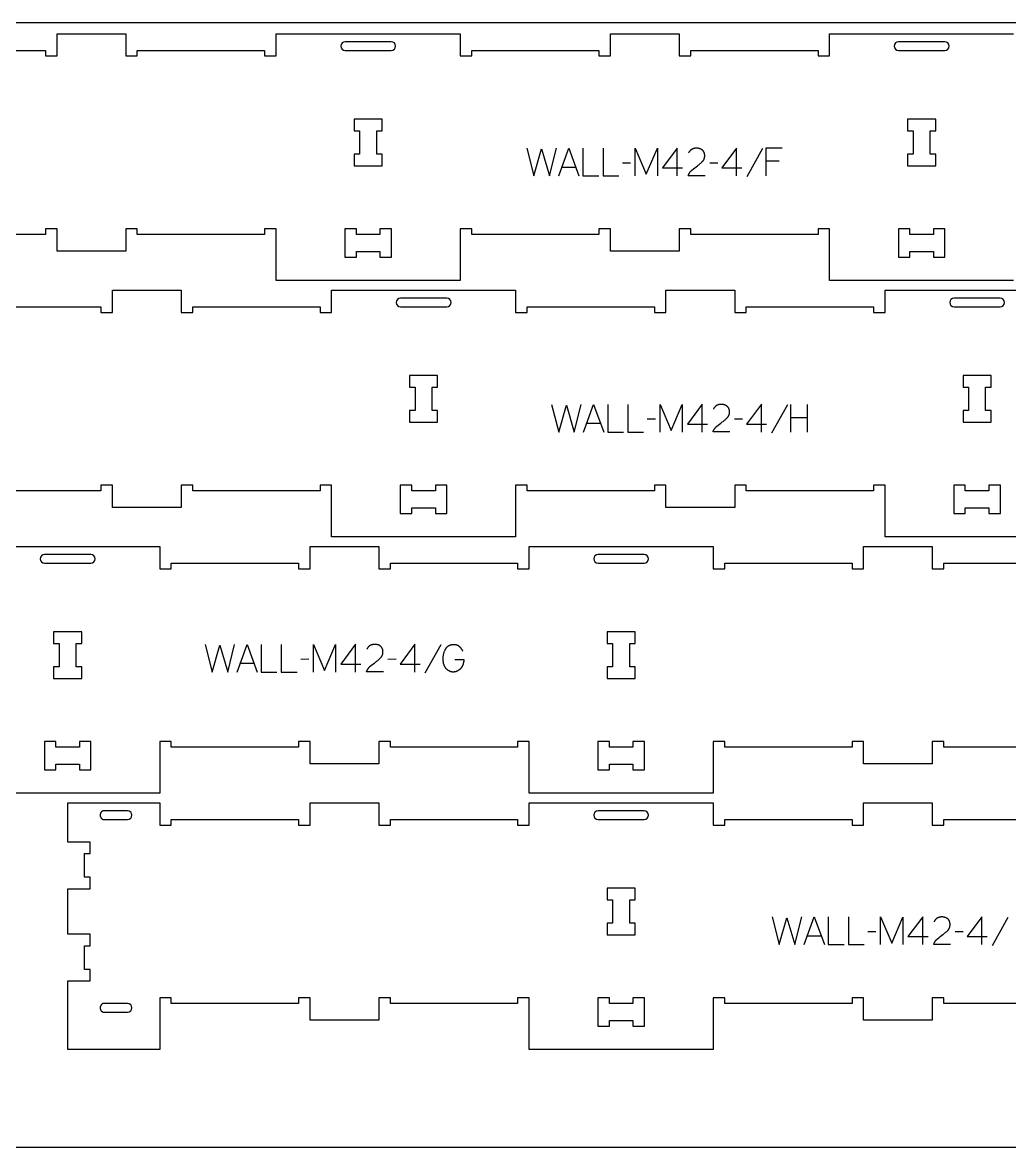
# Model space of a CAD drawing. Extents: x 0 to 4485, y 0 to 10771.
# Drawn here: x 1109 to 2178, y 3029 to 4249 of the extents above; entities that cross this region are included whole.
import ezdxf

# ---------------------------------------------------------------- set-up
doc = ezdxf.new("R2010")
doc.units = 0
for name, color, linetype in [('0_SHEET_SPRUCEPLY_2440X122', 1, 'CONTINUOUS'), ('1_ANYTOOL_1MMDEEP_LABELS_S', 2, 'CONTINUOUS'), ('3_ANYTOOL_CUTTHROUGH_INSID', 4, 'CONTINUOUS'), ('4_ANYTOOL_CUTTHROUGH_OUTSI', 5, 'CONTINUOUS')]:
    doc.layers.add(name, color=color, linetype=linetype)

msp = doc.modelspace()

# ---------------------------------------------------------------- linework, layer by layer
at = {"layer": '0_SHEET_SPRUCEPLY_2440X122'}
msp.add_lwpolyline([(2707.5, 4249.4), (2707.5, 3029.4), (267.5, 3029.4), (267.5, 4249.4)], close=True, dxfattribs=at)
at = {"layer": '1_ANYTOOL_1MMDEEP_LABELS_S', "color": 2}
for points in [[(1655.2, 4113.2), (1662.9, 4083.2), (1671.3, 4112.3), (1679.8, 4083.2), (1687.3, 4113.2)], [(1689.9, 4083.2), (1700.8, 4113.2), (1711.8, 4083.2)], [(1716.1, 4113.2), (1716.1, 4083.2), (1733.2, 4083.2)], [(1737.9, 4113.2), (1737.9, 4083.2), (1755, 4083.2)], [(1772.8, 4083.2), (1772.8, 4113.2), (1784.8, 4084.8), (1796.8, 4113), (1796.8, 4083.2)], [(1818.4, 4083.2), (1818.4, 4113.2), (1802.4, 4091.8)], [(1848.6, 4083.2), (1830.3, 4083.2), (1830.4, 4083.7), (1830.5, 4083.9), (1830.6, 4084.1), (1830.7, 4084.4), (1830.8, 4084.6), (1830.8, 4084.8), (1830.9, 4085), (1831, 4085.2), (1831.1, 4085.4), (1831.3, 4085.6), (1831.4, 4085.8), (1831.5, 4086), (1831.6, 4086.2), (1831.7, 4086.4), (1831.8, 4086.6), (1832, 4086.8), (1832.1, 4087), (1832.2, 4087.2), (1832.4, 4087.4), (1832.5, 4087.5), (1832.7, 4087.7), (1832.8, 4087.9), (1833, 4088.1), (1833.1, 4088.3), (1833.3, 4088.4), (1833.4, 4088.6), (1833.6, 4088.8), (1833.8, 4088.9), (1834, 4089.1), (1834.3, 4089.4), (1835.8, 4090.6), (1837.3, 4091.8), (1838.8, 4093), (1840.3, 4094.1), (1841.1, 4094.6), (1841.8, 4095.2), (1842.5, 4095.8), (1843.2, 4096.4), (1843.9, 4097), (1844.5, 4097.6), (1845.1, 4098.2), (1845.7, 4098.8), (1845.9, 4099), (1846, 4099.1), (1846.2, 4099.3), (1846.3, 4099.4), (1846.4, 4099.6), (1846.5, 4099.8), (1846.7, 4099.9), (1846.8, 4100.1), (1846.9, 4100.3), (1847, 4100.5), (1847.1, 4100.6), (1847.2, 4100.8), (1847.3, 4101), (1847.4, 4101.2), (1847.4, 4101.4), (1847.5, 4101.6), (1847.6, 4101.8), (1847.6, 4102), (1847.7, 4102.2), (1847.8, 4102.4), (1847.8, 4102.6), (1847.9, 4102.8), (1847.9, 4103), (1848, 4103.2), (1848, 4103.4), (1848, 4103.6), (1848, 4103.8), (1848.1, 4104), (1848.1, 4104.3), (1848.1, 4104.5), (1848.1, 4104.7), (1848.1, 4104.9), (1848.1, 4105.2), (1848.1, 4105.4), (1848.1, 4105.7), (1848.1, 4105.9), (1848, 4106.1), (1848, 4106.4), (1848, 4106.6), (1847.9, 4106.8), (1847.9, 4107), (1847.9, 4107.3), (1847.8, 4107.5), (1847.7, 4107.7), (1847.7, 4107.9), (1847.6, 4108.1), (1847.5, 4108.3), (1847.5, 4108.5), (1847.4, 4108.7), (1847.3, 4108.8), (1847.2, 4109), (1847.1, 4109.2), (1847, 4109.4), (1846.9, 4109.6), (1846.8, 4109.7), (1846.7, 4109.9), (1846.6, 4110), (1846.4, 4110.2), (1846.3, 4110.3), (1846.2, 4110.5), (1846, 4110.6), (1845.9, 4110.8), (1845.7, 4110.9), (1845.6, 4111.1), (1845.4, 4111.2), (1845.2, 4111.3), (1845.1, 4111.4), (1844.9, 4111.5), (1844.7, 4111.7), (1844.6, 4111.8), (1844.4, 4111.9), (1844.2, 4112), (1844, 4112.1), (1843.9, 4112.2), (1843.7, 4112.2), (1843.5, 4112.3), (1843.3, 4112.4), (1843.1, 4112.5), (1842.9, 4112.6), (1842.7, 4112.6), (1842.5, 4112.7), (1842.3, 4112.8), (1842.1, 4112.8), (1841.9, 4112.9), (1841.7, 4112.9), (1841.5, 4112.9), (1841.2, 4113), (1841, 4113), (1840.8, 4113.1), (1840.6, 4113.1), (1840.4, 4113.1), (1840.1, 4113.1), (1839.9, 4113.1), (1839.7, 4113.1), (1839.2, 4113.2), (1838.8, 4113.1), (1838.5, 4113.1), (1838.1, 4113.1), (1837.8, 4113.1), (1837.4, 4113), (1837.1, 4113), (1836.8, 4112.9), (1836.4, 4112.8), (1836.1, 4112.7), (1836, 4112.7), (1835.8, 4112.7), (1835.7, 4112.6), (1835.5, 4112.6), (1835.4, 4112.5), (1835.2, 4112.4), (1835.1, 4112.4), (1834.9, 4112.3), (1834.8, 4112.2), (1834.6, 4112.2), (1834.5, 4112.1), (1834.4, 4112), (1834.2, 4112), (1834.1, 4111.9), (1834, 4111.8), (1833.8, 4111.7), (1833.7, 4111.6), (1833.6, 4111.5), (1833.5, 4111.4), (1833.3, 4111.4), (1833.2, 4111.3), (1833.1, 4111.2), (1833, 4111.1), (1832.9, 4111), (1832.7, 4110.9), (1832.6, 4110.7), (1832.5, 4110.6), (1832.4, 4110.5), (1832.3, 4110.4), (1832.2, 4110.3), (1832.1, 4110.2), (1832, 4110), (1831.8, 4109.8), (1831.6, 4109.5), (1831.4, 4109.2), (1831.2, 4109), (1831, 4108.7), (1830.9, 4108.4), (1830.7, 4108.1)], [(1882.6, 4083.2), (1882.6, 4113.2), (1866.6, 4091.8)], [(1910.8, 4112.7), (1893.6, 4081.9)], [(1932, 4113.2), (1914.4, 4113.2), (1914.4, 4083.2)], [(1693.3, 4092.7), (1708.3, 4092.7)], [(1767.7, 4097), (1758.9, 4097)], [(1802.4, 4091.8), (1824.1, 4091.8)], [(1862.3, 4097), (1853.5, 4097)], [(1866.6, 4091.8), (1888.3, 4091.8)], [(1928.8, 4099.2), (1914.4, 4099.2)], [(1682.1, 3835.3), (1689.8, 3805.3), (1698.2, 3834.4), (1706.7, 3805.3), (1714.2, 3835.3)], [(1716.8, 3805.3), (1727.7, 3835.3), (1738.7, 3805.3)], [(1743, 3835.3), (1743, 3805.3), (1760.1, 3805.3)], [(1764.8, 3835.3), (1764.8, 3805.3), (1781.9, 3805.3)], [(1799.7, 3805.3), (1799.7, 3835.3), (1811.7, 3806.9), (1823.7, 3835.2), (1823.7, 3805.3)], [(1845.3, 3805.3), (1845.3, 3835.4), (1829.3, 3814)], [(1875.5, 3805.4), (1857.2, 3805.4), (1857.3, 3805.9), (1857.4, 3806.1), (1857.5, 3806.3), (1857.6, 3806.5), (1857.6, 3806.7), (1857.7, 3807), (1857.8, 3807.2), (1857.9, 3807.4), (1858, 3807.6), (1858.1, 3807.8), (1858.3, 3808), (1858.4, 3808.2), (1858.5, 3808.4), (1858.6, 3808.6), (1858.7, 3808.8), (1858.9, 3809), (1859, 3809.2), (1859.1, 3809.4), (1859.3, 3809.5), (1859.4, 3809.7), (1859.6, 3809.9), (1859.7, 3810.1), (1859.9, 3810.2), (1860, 3810.4), (1860.2, 3810.6), (1860.3, 3810.8), (1860.5, 3810.9), (1860.7, 3811.1), (1860.9, 3811.2), (1861.2, 3811.6), (1862.7, 3812.8), (1864.2, 3814), (1865.7, 3815.1), (1867.2, 3816.2), (1868, 3816.8), (1868.7, 3817.4), (1869.4, 3818), (1870.1, 3818.5), (1870.8, 3819.1), (1871.4, 3819.7), (1872, 3820.3), (1872.6, 3821), (1872.8, 3821.1), (1872.9, 3821.3), (1873.1, 3821.4), (1873.2, 3821.6), (1873.3, 3821.8), (1873.4, 3821.9), (1873.6, 3822.1), (1873.7, 3822.3), (1873.8, 3822.5), (1873.9, 3822.6), (1874, 3822.8), (1874.1, 3823), (1874.2, 3823.2), (1874.2, 3823.4), (1874.3, 3823.5), (1874.4, 3823.7), (1874.5, 3823.9), (1874.5, 3824.1), (1874.6, 3824.3), (1874.7, 3824.5), (1874.7, 3824.7), (1874.8, 3824.9), (1874.8, 3825.1), (1874.8, 3825.3), (1874.9, 3825.6), (1874.9, 3825.8), (1874.9, 3826), (1875, 3826.2), (1875, 3826.4), (1875, 3826.6), (1875, 3826.9), (1875, 3827.1), (1875, 3827.3), (1875, 3827.6), (1875, 3827.8), (1875, 3828.1), (1874.9, 3828.3), (1874.9, 3828.5), (1874.9, 3828.8), (1874.8, 3829), (1874.8, 3829.2), (1874.7, 3829.4), (1874.7, 3829.6), (1874.6, 3829.8), (1874.6, 3830), (1874.5, 3830.2), (1874.4, 3830.4), (1874.4, 3830.6), (1874.3, 3830.8), (1874.2, 3831), (1874.1, 3831.2), (1874, 3831.4), (1873.9, 3831.5), (1873.8, 3831.7), (1873.7, 3831.9), (1873.6, 3832.1), (1873.5, 3832.2), (1873.3, 3832.4), (1873.2, 3832.5), (1873.1, 3832.7), (1872.9, 3832.8), (1872.8, 3833), (1872.6, 3833.1), (1872.5, 3833.2), (1872.3, 3833.4), (1872.1, 3833.5), (1872, 3833.6), (1871.8, 3833.7), (1871.6, 3833.8), (1871.5, 3833.9), (1871.3, 3834), (1871.1, 3834.1), (1870.9, 3834.2), (1870.8, 3834.3), (1870.6, 3834.4), (1870.4, 3834.5), (1870.2, 3834.6), (1870, 3834.7), (1869.8, 3834.7), (1869.6, 3834.8), (1869.4, 3834.9), (1869.2, 3834.9), (1869, 3835), (1868.8, 3835), (1868.6, 3835.1), (1868.4, 3835.1), (1868.1, 3835.2), (1867.9, 3835.2), (1867.7, 3835.2), (1867.5, 3835.2), (1867.3, 3835.3), (1867, 3835.3), (1866.8, 3835.3), (1866.6, 3835.3), (1866.1, 3835.3), (1865.7, 3835.3), (1865.4, 3835.3), (1865, 3835.3), (1864.7, 3835.2), (1864.3, 3835.2), (1864, 3835.1), (1863.7, 3835.1), (1863.3, 3835), (1863, 3834.9), (1862.9, 3834.9), (1862.7, 3834.8), (1862.6, 3834.8), (1862.4, 3834.7), (1862.3, 3834.7), (1862.1, 3834.6), (1862, 3834.5), (1861.8, 3834.5), (1861.7, 3834.4), (1861.5, 3834.3), (1861.4, 3834.3), (1861.3, 3834.2), (1861.1, 3834.1), (1861, 3834), (1860.9, 3834), (1860.7, 3833.9), (1860.6, 3833.8), (1860.5, 3833.7), (1860.4, 3833.6), (1860.2, 3833.5), (1860.1, 3833.4), (1860, 3833.3), (1859.9, 3833.2), (1859.8, 3833.1), (1859.6, 3833), (1859.5, 3832.9), (1859.4, 3832.8), (1859.3, 3832.7), (1859.2, 3832.6), (1859.1, 3832.5), (1859, 3832.3), (1858.9, 3832.2), (1858.7, 3832), (1858.5, 3831.7), (1858.3, 3831.4), (1858.1, 3831.1), (1857.9, 3830.8), (1857.8, 3830.5), (1857.6, 3830.2)], [(1909.5, 3805.3), (1909.5, 3835.4), (1893.5, 3814)], [(1937.7, 3834.8), (1920.5, 3804.1)], [(1941.1, 3835.3), (1941.1, 3805.3)], [(1959.4, 3805.3), (1959.4, 3835.3)], [(1794.6, 3819.2), (1785.8, 3819.1)], [(1889.2, 3819.2), (1880.4, 3819.1)], [(1959.4, 3820.6), (1941.1, 3820.6)], [(1720.2, 3814.9), (1735.2, 3814.9)], [(1829.3, 3814), (1851, 3814)], [(1893.5, 3814), (1915.2, 3814)], [(1306.4, 3575), (1314.1, 3545), (1322.5, 3574.1), (1331, 3545), (1338.5, 3575)], [(1341.1, 3545), (1352, 3575), (1363, 3545)], [(1367.3, 3575), (1367.3, 3545), (1384.4, 3545)], [(1389.1, 3575), (1389.1, 3545), (1406.2, 3545)], [(1424, 3545), (1424, 3575), (1436, 3546.7), (1448, 3574.9), (1448, 3545)], [(1469.6, 3545), (1469.6, 3575.1), (1453.6, 3553.7)], [(1499.8, 3545.1), (1481.5, 3545.1), (1481.6, 3545.6), (1481.7, 3545.8), (1481.8, 3546), (1481.9, 3546.3), (1482, 3546.5), (1482.1, 3546.7), (1482.2, 3546.9), (1482.3, 3547.1), (1482.4, 3547.3), (1482.5, 3547.5), (1482.6, 3547.7), (1482.7, 3547.9), (1482.8, 3548.1), (1482.9, 3548.3), (1483.1, 3548.5), (1483.2, 3548.7), (1483.3, 3548.9), (1483.4, 3549.1), (1483.6, 3549.3), (1483.7, 3549.4), (1483.9, 3549.6), (1484, 3549.8), (1484.2, 3550), (1484.3, 3550.1), (1484.5, 3550.3), (1484.7, 3550.5), (1484.8, 3550.6), (1485, 3550.8), (1485.2, 3551), (1485.5, 3551.3), (1487, 3552.5), (1488.5, 3553.7), (1490, 3554.8), (1491.5, 3556), (1492.3, 3556.5), (1493, 3557.1), (1493.7, 3557.7), (1494.4, 3558.3), (1495.1, 3558.9), (1495.7, 3559.5), (1496.4, 3560.1), (1497, 3560.7), (1497.1, 3560.8), (1497.2, 3561), (1497.4, 3561.2), (1497.5, 3561.3), (1497.6, 3561.5), (1497.8, 3561.7), (1497.9, 3561.8), (1498, 3562), (1498.1, 3562.2), (1498.2, 3562.4), (1498.3, 3562.5), (1498.4, 3562.7), (1498.5, 3562.9), (1498.6, 3563.1), (1498.6, 3563.3), (1498.7, 3563.5), (1498.8, 3563.7), (1498.9, 3563.9), (1498.9, 3564), (1499, 3564.2), (1499, 3564.5), (1499.1, 3564.7), (1499.1, 3564.9), (1499.2, 3565.1), (1499.2, 3565.3), (1499.2, 3565.5), (1499.3, 3565.7), (1499.3, 3565.9), (1499.3, 3566.1), (1499.3, 3566.4), (1499.3, 3566.6), (1499.3, 3566.8), (1499.3, 3567.1), (1499.3, 3567.3), (1499.3, 3567.6), (1499.3, 3567.8), (1499.3, 3568), (1499.2, 3568.3), (1499.2, 3568.5), (1499.2, 3568.7), (1499.1, 3568.9), (1499.1, 3569.1), (1499, 3569.4), (1499, 3569.6), (1498.9, 3569.8), (1498.8, 3570), (1498.8, 3570.2), (1498.7, 3570.4), (1498.6, 3570.6), (1498.5, 3570.7), (1498.4, 3570.9), (1498.3, 3571.1), (1498.2, 3571.3), (1498.1, 3571.4), (1498, 3571.6), (1497.9, 3571.8), (1497.8, 3571.9), (1497.6, 3572.1), (1497.5, 3572.2), (1497.4, 3572.4), (1497.2, 3572.5), (1497.1, 3572.7), (1496.9, 3572.8), (1496.8, 3572.9), (1496.6, 3573.1), (1496.5, 3573.2), (1496.3, 3573.3), (1496.1, 3573.4), (1496, 3573.6), (1495.8, 3573.7), (1495.6, 3573.8), (1495.4, 3573.9), (1495.3, 3574), (1495.1, 3574.1), (1494.9, 3574.1), (1494.7, 3574.2), (1494.5, 3574.3), (1494.3, 3574.4), (1494.1, 3574.5), (1493.9, 3574.5), (1493.7, 3574.6), (1493.5, 3574.6), (1493.3, 3574.7), (1493.1, 3574.8), (1492.9, 3574.8), (1492.7, 3574.8), (1492.5, 3574.9), (1492.2, 3574.9), (1492, 3574.9), (1491.8, 3575), (1491.6, 3575), (1491.3, 3575), (1491.1, 3575), (1490.9, 3575), (1490.4, 3575), (1490, 3575), (1489.7, 3575), (1489.3, 3575), (1489, 3575), (1488.6, 3574.9), (1488.3, 3574.9), (1488, 3574.8), (1487.7, 3574.7), (1487.3, 3574.6), (1487.2, 3574.6), (1487, 3574.5), (1486.9, 3574.5), (1486.7, 3574.4), (1486.6, 3574.4), (1486.4, 3574.3), (1486.3, 3574.3), (1486.1, 3574.2), (1486, 3574.1), (1485.9, 3574.1), (1485.7, 3574), (1485.6, 3573.9), (1485.5, 3573.9), (1485.3, 3573.8), (1485.2, 3573.7), (1485.1, 3573.6), (1484.9, 3573.5), (1484.8, 3573.4), (1484.7, 3573.3), (1484.6, 3573.2), (1484.4, 3573.2), (1484.3, 3573.1), (1484.2, 3573), (1484.1, 3572.9), (1484, 3572.7), (1483.8, 3572.6), (1483.7, 3572.5), (1483.6, 3572.4), (1483.5, 3572.3), (1483.4, 3572.2), (1483.3, 3572.1), (1483.2, 3571.9), (1483, 3571.7), (1482.8, 3571.4), (1482.6, 3571.1), (1482.4, 3570.9), (1482.2, 3570.6), (1482.1, 3570.3), (1481.9, 3569.9)], [(1533.8, 3545), (1533.8, 3575.1), (1517.8, 3553.7)], [(1577.2, 3558.8), (1587, 3558.8), (1586.9, 3558), (1586.9, 3557.2), (1586.8, 3556.8), (1586.8, 3556.4), (1586.7, 3556), (1586.7, 3555.6), (1586.6, 3555.3), (1586.5, 3554.9), (1586.4, 3554.6), (1586.4, 3554.2), (1586.3, 3553.9), (1586.2, 3553.5), (1586.1, 3553.2), (1585.9, 3552.9), (1585.8, 3552.6), (1585.7, 3552.3), (1585.6, 3551.9), (1585.4, 3551.6), (1585.3, 3551.4), (1585.1, 3551.1), (1585, 3550.8), (1584.8, 3550.5), (1584.6, 3550.3), (1584.5, 3550), (1584.3, 3549.7), (1584.1, 3549.5), (1583.9, 3549.2), (1583.7, 3549), (1583.5, 3548.8), (1583.2, 3548.6), (1583, 3548.3), (1582.8, 3548.1), (1582.6, 3547.9), (1582.4, 3547.7), (1582.1, 3547.5), (1581.9, 3547.4), (1581.7, 3547.2), (1581.4, 3547), (1581.2, 3546.9), (1581, 3546.7), (1580.7, 3546.6), (1580.5, 3546.4), (1580.3, 3546.3), (1580, 3546.2), (1579.8, 3546), (1579.6, 3545.9), (1579.3, 3545.8), (1579.1, 3545.7), (1578.8, 3545.6), (1578.6, 3545.5), (1578.3, 3545.4), (1578.1, 3545.4), (1577.8, 3545.3), (1577.6, 3545.2), (1577.3, 3545.2), (1577.1, 3545.1), (1576.8, 3545.1), (1576.6, 3545.1), (1576.3, 3545), (1576.1, 3545), (1575.8, 3545), (1575.6, 3545), (1575.3, 3545), (1575, 3545), (1574.8, 3545), (1574.5, 3545), (1574.3, 3545.1), (1574, 3545.1), (1573.8, 3545.2), (1573.5, 3545.2), (1573.3, 3545.3), (1573, 3545.3), (1572.8, 3545.4), (1572.5, 3545.5), (1572.3, 3545.6), (1572.1, 3545.7), (1571.8, 3545.8), (1571.6, 3545.9), (1571.3, 3546), (1571.1, 3546.1), (1570.9, 3546.2), (1570.6, 3546.4), (1570.4, 3546.5), (1570.2, 3546.6), (1570, 3546.8), (1569.7, 3547), (1569.5, 3547.1), (1569.3, 3547.3), (1569.1, 3547.5), (1568.8, 3547.7), (1568.6, 3547.9), (1568.4, 3548.1), (1568.2, 3548.3), (1568, 3548.5), (1567.8, 3548.7), (1567.6, 3549), (1567.4, 3549.2), (1567.2, 3549.5), (1567, 3549.7), (1566.8, 3550), (1566.6, 3550.3), (1566.5, 3550.5), (1566.3, 3550.8), (1566.2, 3551.1), (1566, 3551.4), (1565.9, 3551.7), (1565.8, 3552.1), (1565.6, 3552.4), (1565.5, 3552.7), (1565.4, 3553.1), (1565.3, 3553.4), (1565.2, 3553.8), (1565.1, 3554.1), (1565, 3554.5), (1564.9, 3554.9), (1564.9, 3555.3), (1564.8, 3555.6), (1564.8, 3556), (1564.7, 3556.5), (1564.7, 3556.9), (1564.6, 3557.7), (1564.6, 3558.6), (1564.5, 3559.5), (1564.6, 3560.2), (1564.6, 3560.9), (1564.6, 3561.6), (1564.7, 3562.2), (1564.8, 3562.9), (1564.9, 3563.6), (1565.1, 3564.2), (1565.2, 3564.9), (1565.4, 3565.5), (1565.6, 3566.2), (1565.8, 3566.8), (1566, 3567.5), (1566.3, 3568.1), (1566.6, 3568.7), (1566.9, 3569.4), (1567.2, 3570), (1567.4, 3570.3), (1567.6, 3570.6), (1567.8, 3570.9), (1567.9, 3571.2), (1568.1, 3571.5), (1568.2, 3571.6), (1568.4, 3571.7), (1568.5, 3571.8), (1568.6, 3572), (1568.7, 3572.1), (1568.8, 3572.2), (1568.9, 3572.3), (1569, 3572.4), (1569.1, 3572.6), (1569.3, 3572.7), (1569.4, 3572.8), (1569.5, 3572.9), (1569.6, 3573), (1569.7, 3573.1), (1569.9, 3573.2), (1570, 3573.3), (1570.1, 3573.4), (1570.3, 3573.5), (1570.4, 3573.5), (1570.5, 3573.6), (1570.7, 3573.7), (1570.8, 3573.8), (1571, 3573.9), (1571.1, 3573.9), (1571.2, 3574), (1571.4, 3574.1), (1571.5, 3574.2), (1571.7, 3574.2), (1571.8, 3574.3), (1572, 3574.3), (1572.2, 3574.4), (1572.3, 3574.5), (1572.6, 3574.6), (1573, 3574.6), (1573.3, 3574.7), (1573.6, 3574.8), (1574, 3574.9), (1574.3, 3574.9), (1574.7, 3575), (1575.1, 3575), (1575.5, 3575), (1575.8, 3575), (1576.2, 3575), (1576.5, 3575), (1576.7, 3575), (1576.9, 3575), (1577.1, 3575), (1577.3, 3575), (1577.5, 3575), (1577.8, 3574.9), (1578, 3574.9), (1578.2, 3574.9), (1578.4, 3574.8), (1578.6, 3574.8), (1578.8, 3574.7), (1578.9, 3574.7), (1579.1, 3574.6), (1579.3, 3574.5), (1579.5, 3574.5), (1579.7, 3574.4), (1579.9, 3574.3), (1580, 3574.2), (1580.2, 3574.2), (1580.4, 3574.1), (1580.6, 3574), (1580.7, 3573.9), (1580.9, 3573.8), (1581, 3573.7), (1581.2, 3573.5), (1581.4, 3573.4), (1581.5, 3573.3), (1581.7, 3573.2), (1581.8, 3573.1), (1581.9, 3572.9), (1582.1, 3572.8), (1582.4, 3572.5), (1582.6, 3572.2), (1582.9, 3571.9), (1583.2, 3571.6), (1583.4, 3571.3), (1583.7, 3571), (1583.9, 3570.7), (1584.1, 3570.4), (1584.4, 3570), (1584.6, 3569.7), (1584.8, 3569.4), (1585, 3569), (1585.2, 3568.7), (1585.4, 3568.3), (1585.6, 3568), (1585.8, 3567.6)], [(1562, 3574.6), (1544.8, 3543.8)], [(1344.6, 3554.6), (1359.5, 3554.6)], [(1418.9, 3558.9), (1410.1, 3558.8)], [(1453.6, 3553.7), (1475.4, 3553.7)], [(1513.5, 3558.9), (1504.7, 3558.8)], [(1517.8, 3553.7), (1539.6, 3553.7)], [(1921.2, 3279.4), (1928.9, 3249.4), (1937.3, 3278.5), (1945.8, 3249.4), (1953.3, 3279.4)], [(1955.9, 3249.4), (1966.8, 3279.4), (1977.8, 3249.4)], [(1982.1, 3279.4), (1982.1, 3249.4), (1999.2, 3249.4)], [(2003.9, 3279.4), (2003.9, 3249.4), (2021, 3249.4)], [(2038.8, 3249.4), (2038.8, 3279.4), (2050.8, 3251.1), (2062.8, 3279.3), (2062.8, 3249.4)], [(2084.4, 3249.4), (2084.4, 3279.5), (2068.4, 3258.1)], [(2114.6, 3249.5), (2096.3, 3249.5), (2096.4, 3250), (2096.5, 3250.2), (2096.6, 3250.4), (2096.7, 3250.6), (2096.8, 3250.8), (2096.9, 3251.1), (2097, 3251.3), (2097.1, 3251.5), (2097.2, 3251.7), (2097.3, 3251.9), (2097.4, 3252.1), (2097.5, 3252.3), (2097.6, 3252.5), (2097.7, 3252.7), (2097.9, 3252.9), (2098, 3253.1), (2098.1, 3253.3), (2098.3, 3253.5), (2098.4, 3253.6), (2098.5, 3253.8), (2098.7, 3254), (2098.8, 3254.2), (2099, 3254.3), (2099.1, 3254.5), (2099.3, 3254.7), (2099.5, 3254.9), (2099.6, 3255), (2099.8, 3255.2), (2100, 3255.3), (2100.3, 3255.7), (2101.8, 3256.9), (2103.3, 3258.1), (2104.8, 3259.2), (2106.3, 3260.4), (2107.1, 3260.9), (2107.8, 3261.5), (2108.5, 3262.1), (2109.2, 3262.6), (2109.9, 3263.2), (2110.5, 3263.8), (2111.2, 3264.4), (2111.8, 3265.1), (2111.9, 3265.2), (2112, 3265.4), (2112.2, 3265.5), (2112.3, 3265.7), (2112.4, 3265.9), (2112.6, 3266), (2112.7, 3266.2), (2112.8, 3266.4), (2112.9, 3266.6), (2113, 3266.7), (2113.1, 3266.9), (2113.2, 3267.1), (2113.3, 3267.3), (2113.4, 3267.5), (2113.5, 3267.7), (2113.5, 3267.8), (2113.6, 3268), (2113.7, 3268.2), (2113.7, 3268.4), (2113.8, 3268.6), (2113.8, 3268.8), (2113.9, 3269), (2113.9, 3269.2), (2114, 3269.4), (2114, 3269.7), (2114, 3269.9), (2114.1, 3270.1), (2114.1, 3270.3), (2114.1, 3270.5), (2114.1, 3270.7), (2114.1, 3271), (2114.1, 3271.2), (2114.1, 3271.4), (2114.1, 3271.7), (2114.1, 3271.9), (2114.1, 3272.2), (2114.1, 3272.4), (2114, 3272.6), (2114, 3272.9), (2114, 3273.1), (2113.9, 3273.3), (2113.9, 3273.5), (2113.8, 3273.7), (2113.8, 3273.9), (2113.7, 3274.1), (2113.6, 3274.3), (2113.6, 3274.5), (2113.5, 3274.7), (2113.4, 3274.9), (2113.3, 3275.1), (2113.2, 3275.3), (2113.1, 3275.5), (2113, 3275.7), (2112.9, 3275.8), (2112.8, 3276), (2112.7, 3276.2), (2112.6, 3276.3), (2112.5, 3276.5), (2112.3, 3276.6), (2112.2, 3276.8), (2112, 3276.9), (2111.9, 3277.1), (2111.7, 3277.2), (2111.6, 3277.3), (2111.4, 3277.5), (2111.3, 3277.6), (2111.1, 3277.7), (2110.9, 3277.8), (2110.8, 3277.9), (2110.6, 3278), (2110.4, 3278.1), (2110.2, 3278.2), (2110.1, 3278.3), (2109.9, 3278.4), (2109.7, 3278.5), (2109.5, 3278.6), (2109.3, 3278.7), (2109.1, 3278.8), (2108.9, 3278.8), (2108.7, 3278.9), (2108.5, 3279), (2108.3, 3279), (2108.1, 3279.1), (2107.9, 3279.1), (2107.7, 3279.2), (2107.5, 3279.2), (2107.3, 3279.3), (2107.1, 3279.3), (2106.8, 3279.3), (2106.6, 3279.3), (2106.4, 3279.4), (2106.2, 3279.4), (2105.9, 3279.4), (2105.7, 3279.4), (2105.2, 3279.4), (2104.8, 3279.4), (2104.5, 3279.4), (2104.1, 3279.4), (2103.8, 3279.3), (2103.4, 3279.3), (2103.1, 3279.2), (2102.8, 3279.2), (2102.5, 3279.1), (2102.1, 3279), (2102, 3279), (2101.8, 3278.9), (2101.7, 3278.9), (2101.5, 3278.8), (2101.4, 3278.8), (2101.2, 3278.7), (2101.1, 3278.6), (2101, 3278.6), (2100.8, 3278.5), (2100.7, 3278.4), (2100.5, 3278.4), (2100.4, 3278.3), (2100.3, 3278.2), (2100.1, 3278.1), (2100, 3278.1), (2099.9, 3278), (2099.7, 3277.9), (2099.6, 3277.8), (2099.5, 3277.7), (2099.4, 3277.6), (2099.2, 3277.5), (2099.1, 3277.4), (2099, 3277.3), (2098.9, 3277.2), (2098.8, 3277.1), (2098.7, 3277), (2098.5, 3276.9), (2098.4, 3276.8), (2098.3, 3276.7), (2098.2, 3276.6), (2098.1, 3276.4), (2098, 3276.3), (2097.8, 3276.1), (2097.6, 3275.8), (2097.4, 3275.5), (2097.2, 3275.2), (2097.1, 3274.9), (2096.9, 3274.6), (2096.7, 3274.3)], [(2148.6, 3249.4), (2148.6, 3279.5), (2132.6, 3258.1)], [(2176.8, 3279), (2159.6, 3248.2)], [(1959.4, 3259), (1974.3, 3259)], [(2033.7, 3263.3), (2024.9, 3263.2)], [(2068.4, 3258.1), (2090.2, 3258.1)], [(2128.3, 3263.3), (2119.5, 3263.2)], [(2132.6, 3258.1), (2154.4, 3258.1)]]:
    msp.add_lwpolyline(points, dxfattribs=at)
at = {"layer": '3_ANYTOOL_CUTTHROUGH_INSID', "color": 4}
for points in [[(1508.3, 4228.6), (1458.3, 4228.6, 1), (1458.3, 4219.1), (1508.3, 4219.1, 1)], [(2108.3, 4228.6), (2058.3, 4228.6, 1), (2058.3, 4219.1), (2108.3, 4219.1, 1)], [(1568.4, 3950.6), (1518.4, 3950.6, 1), (1518.4, 3941.1), (1568.4, 3941.1, 1)], [(2168.4, 3950.6), (2118.4, 3950.6, 1), (2118.4, 3941.1), (2168.4, 3941.1, 1)], [(1182.5, 3672.6), (1132.5, 3672.6, 1), (1132.5, 3663.1), (1182.5, 3663.1, 1)], [(1782.5, 3672.6), (1732.5, 3672.6, 1), (1732.5, 3663.1), (1782.5, 3663.1, 1)], [(1222.5, 3394.6), (1196.8, 3394.6), (1196.7, 3394.6), (1196.6, 3394.6), (1196.5, 3394.6), (1196.4, 3394.6), (1196.3, 3394.6), (1196.2, 3394.6), (1196.1, 3394.5), (1196, 3394.5), (1195.9, 3394.5), (1195.8, 3394.5), (1195.7, 3394.4), (1195.6, 3394.4), (1195.5, 3394.4), (1195.4, 3394.3), (1195.3, 3394.3), (1195.2, 3394.3), (1195.2, 3394.2), (1195.1, 3394.2), (1195, 3394.1), (1194.9, 3394.1), (1194.8, 3394), (1194.7, 3393.9), (1194.6, 3393.9), (1194.5, 3393.8), (1194.4, 3393.7), (1194.4, 3393.7), (1194.3, 3393.6), (1194.2, 3393.5), (1194.1, 3393.4), (1194, 3393.3), (1194, 3393.3), (1193.9, 3393.2), (1193.8, 3393.1), (1193.8, 3393), (1193.7, 3392.9), (1193.6, 3392.8), (1193.6, 3392.7), (1193.5, 3392.6), (1193.5, 3392.5), (1193.4, 3392.4), (1193.3, 3392.3), (1193.3, 3392.2), (1193.2, 3392.1), (1193.2, 3392), (1193.2, 3391.9), (1193.1, 3391.8), (1193.1, 3391.7), (1193, 3391.6), (1193, 3391.5), (1193, 3391.4), (1193, 3391.3), (1192.9, 3391.2), (1192.9, 3391), (1192.9, 3390.9), (1192.9, 3390.8), (1192.8, 3390.7), (1192.8, 3390.6), (1192.8, 3390.5), (1192.8, 3390.4), (1192.8, 3390.3), (1192.8, 3390.2), (1192.8, 3390.1), (1192.8, 3390), (1192.8, 3389.9), (1192.8, 3389.8), (1192.8, 3389.6), (1192.8, 3389.5), (1192.8, 3389.4), (1192.8, 3389.3), (1192.8, 3389.2), (1192.8, 3389.1), (1192.8, 3389), (1192.9, 3388.9), (1192.9, 3388.8), (1192.9, 3388.7), (1192.9, 3388.6), (1193, 3388.5), (1193, 3388.4), (1193, 3388.2), (1193, 3388.1), (1193.1, 3388), (1193.1, 3387.9), (1193.2, 3387.8), (1193.2, 3387.7), (1193.2, 3387.6), (1193.3, 3387.5), (1193.3, 3387.4), (1193.4, 3387.3), (1193.5, 3387.2), (1193.5, 3387.1), (1193.6, 3387), (1193.6, 3386.9), (1193.7, 3386.8), (1193.8, 3386.7), (1193.8, 3386.6), (1193.9, 3386.5), (1194, 3386.5), (1194, 3386.4), (1194.1, 3386.3), (1194.2, 3386.2), (1194.3, 3386.1), (1194.4, 3386.1), (1194.4, 3386), (1194.5, 3385.9), (1194.6, 3385.9), (1194.7, 3385.8), (1194.8, 3385.7), (1194.9, 3385.7), (1195, 3385.6), (1195.1, 3385.6), (1195.2, 3385.5), (1195.2, 3385.5), (1195.3, 3385.4), (1195.4, 3385.4), (1195.5, 3385.3), (1195.6, 3385.3), (1195.7, 3385.3), (1195.8, 3385.2), (1195.9, 3385.2), (1196, 3385.2), (1196.1, 3385.2), (1196.2, 3385.2), (1196.3, 3385.1), (1196.4, 3385.1), (1196.5, 3385.1), (1196.6, 3385.1), (1196.7, 3385.1), (1196.8, 3385.1), (1222.5, 3385.1, 1)], [(1782.5, 3394.6), (1732.5, 3394.6, 1), (1732.5, 3385.1), (1782.5, 3385.1, 1)], [(1222.5, 3176.1, 1), (1222.5, 3185.6), (1196.8, 3185.6), (1196.7, 3185.6), (1196.6, 3185.6), (1196.5, 3185.6), (1196.4, 3185.6), (1196.3, 3185.6), (1196.2, 3185.6), (1196.1, 3185.5), (1196, 3185.5), (1195.9, 3185.5), (1195.8, 3185.5), (1195.7, 3185.4), (1195.6, 3185.4), (1195.5, 3185.4), (1195.4, 3185.3), (1195.3, 3185.3), (1195.2, 3185.3), (1195.2, 3185.2), (1195.1, 3185.2), (1195, 3185.1), (1194.9, 3185.1), (1194.8, 3185), (1194.7, 3184.9), (1194.6, 3184.9), (1194.5, 3184.8), (1194.4, 3184.7), (1194.4, 3184.7), (1194.3, 3184.6), (1194.2, 3184.5), (1194.1, 3184.4), (1194, 3184.3), (1194, 3184.3), (1193.9, 3184.2), (1193.8, 3184.1), (1193.8, 3184), (1193.7, 3183.9), (1193.6, 3183.8), (1193.6, 3183.7), (1193.5, 3183.6), (1193.5, 3183.5), (1193.4, 3183.4), (1193.3, 3183.3), (1193.3, 3183.2), (1193.2, 3183.1), (1193.2, 3183), (1193.2, 3182.9), (1193.1, 3182.8), (1193.1, 3182.7), (1193, 3182.6), (1193, 3182.5), (1193, 3182.4), (1193, 3182.3), (1192.9, 3182.2), (1192.9, 3182), (1192.9, 3181.9), (1192.9, 3181.8), (1192.8, 3181.7), (1192.8, 3181.6), (1192.8, 3181.5), (1192.8, 3181.4), (1192.8, 3181.3), (1192.8, 3181.2), (1192.8, 3181.1), (1192.8, 3181), (1192.8, 3180.9), (1192.8, 3180.8), (1192.8, 3180.6), (1192.8, 3180.5), (1192.8, 3180.4), (1192.8, 3180.3), (1192.8, 3180.2), (1192.8, 3180.1), (1192.8, 3180), (1192.9, 3179.9), (1192.9, 3179.8), (1192.9, 3179.7), (1192.9, 3179.6), (1193, 3179.5), (1193, 3179.4), (1193, 3179.2), (1193, 3179.1), (1193.1, 3179), (1193.1, 3178.9), (1193.2, 3178.8), (1193.2, 3178.7), (1193.2, 3178.6), (1193.3, 3178.5), (1193.3, 3178.4), (1193.4, 3178.3), (1193.5, 3178.2), (1193.5, 3178.1), (1193.6, 3178), (1193.6, 3177.9), (1193.7, 3177.8), (1193.8, 3177.7), (1193.8, 3177.6), (1193.9, 3177.5), (1194, 3177.5), (1194, 3177.4), (1194.1, 3177.3), (1194.2, 3177.2), (1194.3, 3177.1), (1194.4, 3177.1), (1194.4, 3177), (1194.5, 3176.9), (1194.6, 3176.9), (1194.7, 3176.8), (1194.8, 3176.7), (1194.9, 3176.7), (1195, 3176.6), (1195.1, 3176.6), (1195.2, 3176.5), (1195.2, 3176.5), (1195.3, 3176.4), (1195.4, 3176.4), (1195.5, 3176.3), (1195.6, 3176.3), (1195.7, 3176.3), (1195.8, 3176.2), (1195.9, 3176.2), (1196, 3176.2), (1196.1, 3176.2), (1196.2, 3176.2), (1196.3, 3176.1), (1196.4, 3176.1), (1196.5, 3176.1), (1196.6, 3176.1), (1196.7, 3176.1), (1196.8, 3176.1)]]:
    msp.add_lwpolyline(points, format="xyb", close=True, dxfattribs=at)
for points in [[(1492.5, 4106.6), (1492.5, 4132.1), (1498.5, 4132.1), (1498.5, 4144.6), (1468, 4144.6), (1468, 4132.1), (1474, 4132.1), (1474, 4106.6), (1468, 4106.6), (1468, 4094.1), (1498.5, 4094.1), (1498.5, 4106.6)], [(2092.5, 4106.6), (2092.5, 4132.1), (2098.5, 4132.1), (2098.5, 4144.6), (2068, 4144.6), (2068, 4132.1), (2074, 4132.1), (2074, 4106.6), (2068, 4106.6), (2068, 4094.1), (2098.5, 4094.1), (2098.5, 4106.6)], [(1470.5, 4001.1), (1496, 4001.1), (1496, 3995.1), (1508.5, 3995.1), (1508.5, 4025.6), (1496, 4025.6), (1496, 4019.6), (1470.5, 4019.6), (1470.5, 4025.6), (1458, 4025.6), (1458, 3995.1), (1470.5, 3995.1)], [(2070.5, 4001.1), (2096, 4001.1), (2096, 3995.1), (2108.5, 3995.1), (2108.5, 4025.6), (2096, 4025.6), (2096, 4019.6), (2070.5, 4019.6), (2070.5, 4025.6), (2058, 4025.6), (2058, 3995.1), (2070.5, 3995.1)], [(1552.6, 3828.6), (1552.6, 3854.1), (1558.6, 3854.1), (1558.6, 3866.6), (1528.1, 3866.6), (1528.1, 3854.1), (1534.1, 3854.1), (1534.1, 3828.6), (1528.1, 3828.6), (1528.1, 3816.1), (1558.6, 3816.1), (1558.6, 3828.6)], [(2152.6, 3828.6), (2152.6, 3854.1), (2158.6, 3854.1), (2158.6, 3866.6), (2128.1, 3866.6), (2128.1, 3854.1), (2134.1, 3854.1), (2134.1, 3828.6), (2128.1, 3828.6), (2128.1, 3816.1), (2158.6, 3816.1), (2158.6, 3828.6)], [(1530.6, 3723.1), (1556.1, 3723.1), (1556.1, 3717.1), (1568.6, 3717.1), (1568.6, 3747.6), (1556.1, 3747.6), (1556.1, 3741.6), (1530.6, 3741.6), (1530.6, 3747.6), (1518.1, 3747.6), (1518.1, 3717.1), (1530.6, 3717.1)], [(2130.6, 3723.1), (2156.1, 3723.1), (2156.1, 3717.1), (2168.6, 3717.1), (2168.6, 3747.6), (2156.1, 3747.6), (2156.1, 3741.6), (2130.6, 3741.6), (2130.6, 3747.6), (2118.1, 3747.6), (2118.1, 3717.1), (2130.6, 3717.1)], [(1166.8, 3550.6), (1166.8, 3576.1), (1172.8, 3576.1), (1172.8, 3588.6), (1142.3, 3588.6), (1142.3, 3576.1), (1148.3, 3576.1), (1148.3, 3550.6), (1142.3, 3550.6), (1142.3, 3538.1), (1172.8, 3538.1), (1172.8, 3550.6)], [(1766.8, 3550.6), (1766.8, 3576.1), (1772.8, 3576.1), (1772.8, 3588.6), (1742.3, 3588.6), (1742.3, 3576.1), (1748.3, 3576.1), (1748.3, 3550.6), (1742.3, 3550.6), (1742.3, 3538.1), (1772.8, 3538.1), (1772.8, 3550.6)], [(1144.8, 3445.1), (1170.3, 3445.1), (1170.3, 3439.1), (1182.8, 3439.1), (1182.8, 3469.6), (1170.3, 3469.6), (1170.3, 3463.6), (1144.8, 3463.6), (1144.8, 3469.6), (1132.3, 3469.6), (1132.3, 3439.1), (1144.8, 3439.1)], [(1744.8, 3445.1), (1770.3, 3445.1), (1770.3, 3439.1), (1782.8, 3439.1), (1782.8, 3469.6), (1770.3, 3469.6), (1770.3, 3463.6), (1744.8, 3463.6), (1744.8, 3469.6), (1732.3, 3469.6), (1732.3, 3439.1), (1744.8, 3439.1)], [(1766.8, 3272.6), (1766.8, 3298.1), (1772.8, 3298.1), (1772.8, 3310.6), (1742.3, 3310.6), (1742.3, 3298.1), (1748.3, 3298.1), (1748.3, 3272.6), (1742.3, 3272.6), (1742.3, 3260.1), (1772.8, 3260.1), (1772.8, 3272.6)], [(1744.8, 3167.1), (1770.3, 3167.1), (1770.3, 3161.1), (1782.8, 3161.1), (1782.8, 3191.6), (1770.3, 3191.6), (1770.3, 3185.6), (1744.8, 3185.6), (1744.8, 3191.6), (1732.3, 3191.6), (1732.3, 3161.1), (1744.8, 3161.1)]]:
    msp.add_lwpolyline(points, close=True, dxfattribs=at)
at = {"layer": '4_ANYTOOL_CUTTHROUGH_OUTSI', "color": 5}
for points in [[(995.5, 4219.1), (1133.5, 4219.1), (1133.5, 4213.1), (1146, 4213.1), (1146, 4237.1), (1220.5, 4237.1), (1220.5, 4213.1), (1233, 4213.1), (1233, 4219.1), (1371, 4219.1), (1371, 4213.1), (1383.5, 4213.1), (1383.5, 4237.1), (1583, 4237.1), (1583, 4213.1), (1595.5, 4213.1), (1595.5, 4219.1), (1733.5, 4219.1), (1733.5, 4213.1), (1746, 4213.1), (1746, 4237.1), (1820.5, 4237.1), (1820.5, 4213.1), (1833, 4213.1), (1833, 4219.1), (1971, 4219.1), (1971, 4213.1), (1983.5, 4213.1), (1983.5, 4237.1), (2183, 4237.1)], [(2183, 3969.6), (1983.5, 3969.6), (1983.5, 4025.6), (1971, 4025.6), (1971, 4019.6), (1833, 4019.6), (1833, 4025.6), (1820.5, 4025.6), (1820.5, 4001.6), (1746, 4001.6), (1746, 4025.6), (1733.5, 4025.6), (1733.5, 4019.6), (1595.5, 4019.6), (1595.5, 4025.6), (1583, 4025.6), (1583, 3969.6), (1383.5, 3969.6), (1383.5, 4025.6), (1371, 4025.6), (1371, 4019.6), (1233, 4019.6), (1233, 4025.6), (1220.5, 4025.6), (1220.5, 4001.6), (1146, 4001.6), (1146, 4025.6), (1133.5, 4025.6), (1133.5, 4019.6), (995.5, 4019.6)], [(1055.6, 3941.1), (1193.6, 3941.1), (1193.6, 3935.1), (1206.1, 3935.1), (1206.1, 3959.1), (1280.6, 3959.1), (1280.6, 3935.1), (1293.1, 3935.1), (1293.1, 3941.1), (1431.1, 3941.1), (1431.1, 3935.1), (1443.4, 3935.1), (1443.6, 3935.1), (1443.6, 3959.1), (1643.1, 3959.1), (1643.1, 3935.1), (1643.4, 3935.1), (1655.6, 3935.1), (1655.6, 3941.1), (1793.6, 3941.1), (1793.6, 3935.1), (1806.1, 3935.1), (1806.1, 3959.1), (1880.6, 3959.1), (1880.6, 3935.1), (1893.1, 3935.1), (1893.1, 3941.1), (2031.1, 3941.1), (2031.1, 3935.1), (2031.4, 3935.1), (2043.6, 3935.1), (2043.6, 3959.1), (2243.1, 3959.1)], [(2243.1, 3691.6), (2043.6, 3691.6), (2043.6, 3747.6), (2043.4, 3747.6), (2031.1, 3747.6), (2031.1, 3741.6), (1893.1, 3741.6), (1893.1, 3747.6), (1880.6, 3747.6), (1880.6, 3723.6), (1806.1, 3723.6), (1806.1, 3747.6), (1793.6, 3747.6), (1793.6, 3741.6), (1655.6, 3741.6), (1655.6, 3747.6), (1643.4, 3747.6), (1643.1, 3747.6), (1643.1, 3691.6), (1443.6, 3691.6), (1443.6, 3747.6), (1431.1, 3747.6), (1431.1, 3741.6), (1293.1, 3741.6), (1293.1, 3747.6), (1280.6, 3747.6), (1280.6, 3723.6), (1206.1, 3723.6), (1206.1, 3747.6), (1193.6, 3747.6), (1193.6, 3741.6), (1055.6, 3741.6)], [(1057.8, 3681.1), (1257.3, 3681.1), (1257.3, 3657.1), (1269.8, 3657.1), (1269.8, 3663.1), (1407.8, 3663.1), (1407.8, 3657.1), (1420.3, 3657.1), (1420.3, 3681.1), (1494.8, 3681.1), (1494.8, 3657.1), (1507.3, 3657.1), (1507.3, 3663.1), (1645.3, 3663.1), (1645.3, 3657.1), (1657.8, 3657.1), (1657.8, 3681.1), (1857.3, 3681.1), (1857.3, 3657.1), (1869.8, 3657.1), (1869.8, 3663.1), (2007.8, 3663.1), (2007.8, 3657.1), (2020.3, 3657.1), (2020.3, 3681.1), (2094.8, 3681.1), (2094.8, 3657.1), (2107.3, 3657.1), (2107.3, 3663.1), (2245.3, 3663.1)], [(2245.3, 3463.6), (2107.3, 3463.6), (2107.3, 3469.6), (2094.8, 3469.6), (2094.8, 3445.6), (2020.3, 3445.6), (2020.3, 3469.6), (2007.8, 3469.6), (2007.8, 3463.6), (1869.8, 3463.6), (1869.8, 3469.6), (1857.3, 3469.6), (1857.3, 3413.6), (1657.8, 3413.6), (1657.8, 3469.6), (1645.3, 3469.6), (1645.3, 3463.6), (1507.3, 3463.6), (1507.3, 3469.6), (1494.8, 3469.6), (1494.8, 3445.6), (1420.3, 3445.6), (1420.3, 3469.6), (1407.8, 3469.6), (1407.8, 3463.6), (1269.8, 3463.6), (1269.8, 3469.6), (1257.3, 3469.6), (1257.3, 3413.6), (1057.8, 3413.6)], [(2245.3, 3185.6), (2107.3, 3185.6), (2107.3, 3191.6), (2094.8, 3191.6), (2094.8, 3167.6), (2020.3, 3167.6), (2020.3, 3191.6), (2007.8, 3191.6), (2007.8, 3185.6), (1869.8, 3185.6), (1869.8, 3191.6), (1857.3, 3191.6), (1857.3, 3191.4), (1857.3, 3135.6), (1657.8, 3135.6), (1657.8, 3191.6), (1657.5, 3191.6), (1645.3, 3191.6), (1645.3, 3185.6), (1507.3, 3185.6), (1507.3, 3191.6), (1494.8, 3191.6), (1494.8, 3167.6), (1420.3, 3167.6), (1420.3, 3191.6), (1407.8, 3191.6), (1407.8, 3185.6), (1269.8, 3185.6), (1269.8, 3191.6), (1257.3, 3191.6), (1257.3, 3191.4), (1257.3, 3135.6), (1157.8, 3135.6), (1157.8, 3210.1), (1181.5, 3210.1), (1181.8, 3210.1), (1181.8, 3222.6), (1175.8, 3222.6), (1175.8, 3248.1), (1181.8, 3248.1), (1181.8, 3260.6), (1181.5, 3260.6), (1157.8, 3260.6), (1157.8, 3310.1), (1181.5, 3310.1), (1181.8, 3310.1), (1181.8, 3322.6), (1175.8, 3322.6), (1175.8, 3348.1), (1181.8, 3348.1), (1181.8, 3360.6), (1181.5, 3360.6), (1157.8, 3360.6), (1157.8, 3403.1), (1257.3, 3403.1), (1257.3, 3379.1), (1269.8, 3379.1), (1269.8, 3385.1), (1407.8, 3385.1), (1407.8, 3379.1), (1420.3, 3379.1), (1420.3, 3403.1), (1494.8, 3403.1), (1494.8, 3379.1), (1507.3, 3379.1), (1507.3, 3385.1), (1645.3, 3385.1), (1645.3, 3379.1), (1657.8, 3379.1), (1657.8, 3403.1), (1857.3, 3403.1), (1857.3, 3379.1), (1869.8, 3379.1), (1869.8, 3385.1), (2007.8, 3385.1), (2007.8, 3379.1), (2020.3, 3379.1), (2020.3, 3403.1), (2094.8, 3403.1), (2094.8, 3379.1), (2107.3, 3379.1), (2107.3, 3385.1), (2245.3, 3385.1)]]:
    msp.add_lwpolyline(points, dxfattribs=at)

doc.saveas('drawing.dxf')
